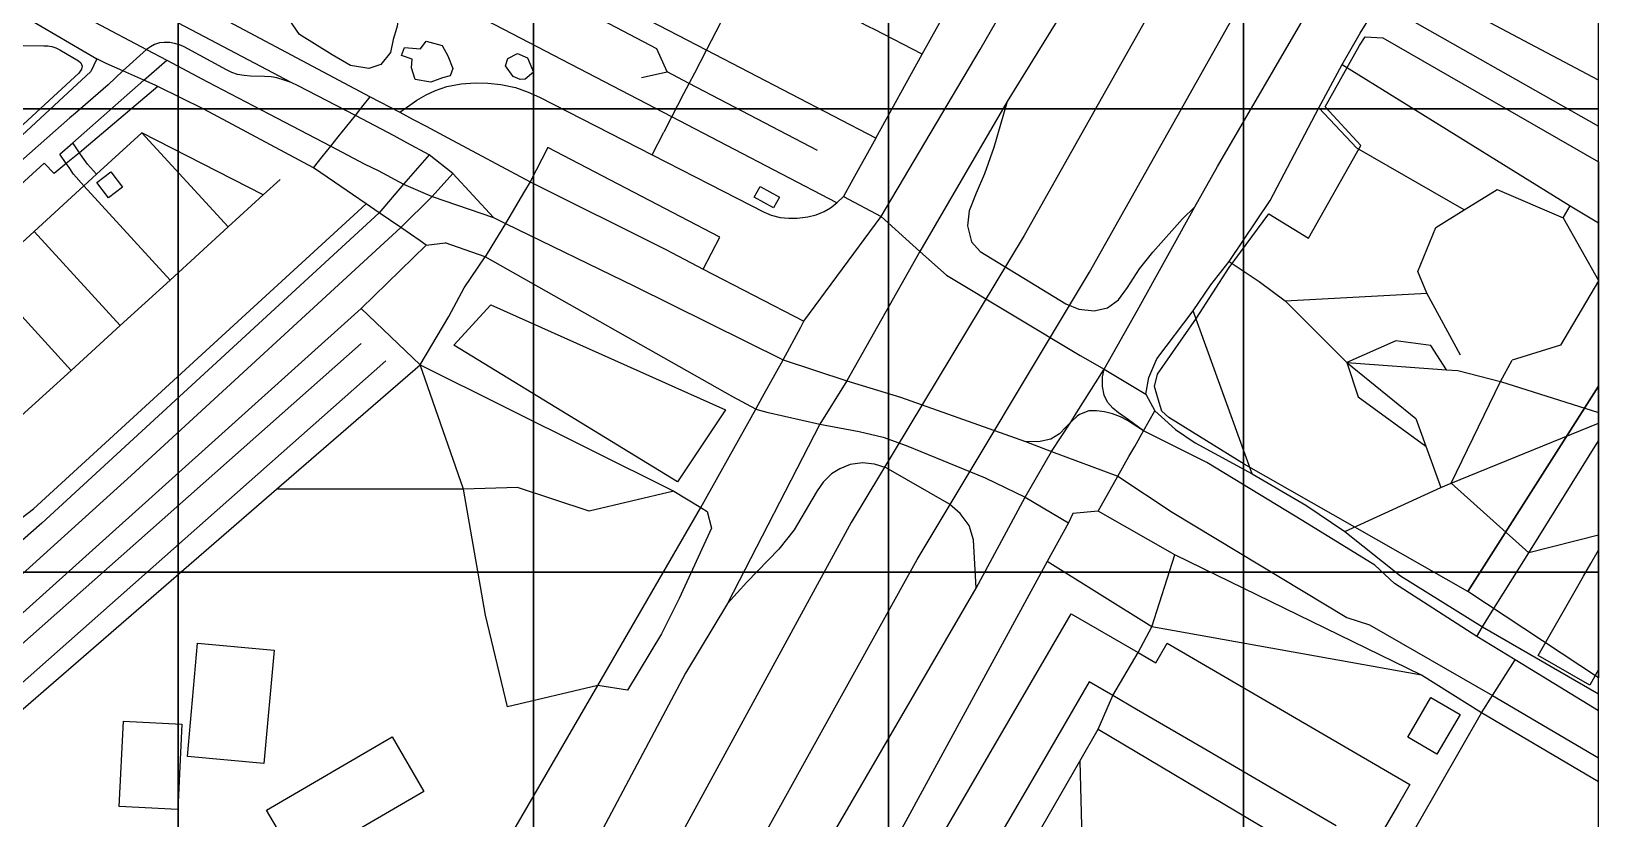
# Model space of a CAD drawing. Header units: metres. Extents: x -907 to 907, y -946 to 946.
# Drawn here: x 506.4 to 906.6, y -417.8 to -216.8 of the extents above; entities that cross this region are included whole.
import ezdxf

# ---------------------------------------------------------------- set-up
doc = ezdxf.new("R2010")
doc.units = ezdxf.units.M
for name, color, linetype in [('GREEN_ATLAS_BUILDING_OSM_LEVELS', 9, 'Continuous'), ('GREEN_ATLAS_TERRAIN_COP90', 3, 'Continuous'), ('OSM_BUILDING', 8, 'Continuous'), ('OSM_GREEN_EXISTING', 94, 'Continuous'), ('OSM_ROAD_LOCAL', 9, 'Continuous'), ('OSM_ROAD_MAJOR', 30, 'Continuous'), ('SITE_BORDER', 3, 'Continuous')]:
    doc.layers.add(name, color=color, linetype=linetype)

msp = doc.modelspace()

# ---------------------------------------------------------------- linework, layer by layer
at = {"layer": 'GREEN_ATLAS_BUILDING_OSM_LEVELS'}
for points, elevation in [([(691.003, -259.063), (692.528, -256.324), (697.43, -259.052), (695.911, -261.79)], 10.104), ([(904.301, -383.674), (891.109, -376.082), (900.956, -358.972), (902.751, -355.855), (904.601, -352.638), (906.59, -349.181), (906.59, -379.697)], 15.45), ([(871.201, -391.21), (865.299, -401.285), (857.878, -396.943), (863.78, -386.869)], 13.631), ([(574.615, -429.504), (566.5, -415.567), (598.537, -396.91), (606.652, -410.847)], 13.943)]:
    msp.add_lwpolyline(points, close=True, dxfattribs=dict(at, elevation=elevation))
at = {"layer": 'GREEN_ATLAS_BUILDING_OSM_LEVELS', "elevation": 11.816}
for points in [[(693.497, -500.003), (771.883, -365.428), (789.002, -375.347), (793.491, -377.963), (796.411, -372.943), (858.384, -409.043), (855.458, -414.064), (849.031, -425.096)], [(839.602, -419.608), (822.608, -409.7), (805.608, -399.804), (788.614, -389.897), (782.518, -386.345), (776.51, -382.85), (770.007, -394.015), (761.523, -408.587), (753.032, -423.159)]]:
    msp.add_lwpolyline(points, dxfattribs=at)
at = {"layer": 'GREEN_ATLAS_TERRAIN_COP90'}
for points in [[(453.295, -236.554, 10), (543.954, -236.554, 10), (543.954, -118.277, 12), (453.295, -118.277, 11)], [(543.954, -236.554, 10), (634.613, -236.554, 10), (634.613, -118.277, 10), (543.954, -118.277, 12)], [(634.613, -236.554, 10), (725.272, -236.554, 9), (725.272, -118.277, 9), (634.613, -118.277, 10)], [(725.272, -236.554, 9), (815.931, -236.554, 9), (815.931, -118.277, 9), (725.272, -118.277, 9)], [(815.931, -236.554, 9), (906.59, -236.554, 13), (906.59, -118.277, 7), (815.931, -118.277, 9)], [(453.295, -354.831, 10), (543.954, -354.831, 10), (543.954, -236.554, 10), (453.295, -236.554, 10)], [(543.954, -354.831, 10), (634.613, -354.831, 14), (634.613, -236.554, 10), (543.954, -236.554, 10)], [(634.613, -354.831, 14), (725.272, -354.831, 13), (725.272, -236.554, 9), (634.613, -236.554, 10)], [(725.272, -354.831, 13), (815.931, -354.831, 10), (815.931, -236.554, 9), (725.272, -236.554, 9)], [(815.931, -354.831, 10), (906.59, -354.831, 16), (906.59, -236.554, 13), (815.931, -236.554, 9)], [(453.295, -473.108, 13), (543.954, -473.108, 17), (543.954, -354.831, 10), (453.295, -354.831, 10)], [(543.954, -473.108, 17), (634.613, -473.108, 15), (634.613, -354.831, 14), (543.954, -354.831, 10)], [(634.613, -473.108, 15), (725.272, -473.108, 9), (725.272, -354.831, 13), (634.613, -354.831, 14)], [(725.272, -473.108, 9), (815.931, -473.108, 15), (815.931, -354.831, 10), (725.272, -354.831, 13)], [(815.931, -473.108, 15), (906.59, -473.108, 14), (906.59, -354.831, 16), (815.931, -354.831, 10)]]:
    msp.add_3dface(points, dxfattribs=at)
at = {"layer": 'OSM_BUILDING', "elevation": 10}
msp.add_lwpolyline([(523.14, -255.345), (526.766, -252.595), (529.736, -256.491), (526.11, -259.252)], close=True, dxfattribs=at)
at = {"layer": 'OSM_GREEN_EXISTING'}
for points in [[(571.477, -212.654), (572.902, -210.138), (573.108, -207.366), (574.284, -204.772), (578.473, -203.77), (581.287, -202.757), (584.138, -201.121), (587.195, -201.165), (592.228, -201.922), (596.336, -203.303), (598.18, -206.409), (599.106, -209.258), (600.487, -211.73), (599.775, -215.759), (598.849, -218.854), (598.099, -222.171), (595.704, -225.233), (592.603, -226.201), (587.952, -225.444), (583.212, -222.761), (574.909, -217.518)], [(604.47, -229.006), (603.507, -226.034), (603.67, -223.886), (600.95, -222.884), (601.744, -220.869), (605.808, -221.203), (607.278, -219.277), (611.348, -220.324), (612.73, -223.006), (614.03, -226.235), (613.399, -228.127), (611.429, -228.628), (608.409, -229.763)], [(816.049, -327.213), (796.824, -315.301), (795.042, -313.687), (794.366, -311.539), (793.172, -307.442), (793.966, -304.27), (803.914, -289.976), (812.267, -277.063), (822.377, -263.36), (832.543, -269.538), (845.842, -245.86), (836.776, -236.042), (845.567, -220.357), (846.986, -218.175), (851.463, -218.442), (906.59, -250.043), (906.59, -307.36), (873.196, -359.729)], [(500.25, -221.971), (501.182, -221.27), (502.138, -220.791), (503.207, -220.513), (504.539, -220.368), (509.597, -220.435), (510.635, -220.457), (511.679, -220.591), (512.723, -220.936), (513.692, -221.459), (518.432, -224.275), (519.094, -224.799), (519.42, -225.633), (519.245, -226.424), (518.588, -227.459), (454.364, -286.525), (443.078, -274.247)], [(627.529, -225.522), (628.117, -223.641), (630.586, -222.383), (633.143, -223.552), (634.657, -227.203), (632.518, -228.962), (631.218, -229.051), (629.417, -228.249)], [(671.414, -331.799), (614.336, -296.878), (623.784, -286.536), (683.637, -313.398)], [(873.196, -359.729), (906.59, -307.36), (906.59, -381.779)], [(565.806, -403.689), (546.261, -401.919), (548.868, -372.998), (568.413, -374.757)], [(544.892, -393.615), (543.81, -415.389), (528.886, -414.654), (529.967, -392.869)]]:
    msp.add_lwpolyline(points, close=True, dxfattribs=at)
for points in [[(479.88, -633.553), (360.448, -500.337), (590.634, -296.488)], [(486.82, -625.27), (373.409, -498.734), (596.905, -300.908)]]:
    msp.add_lwpolyline(points, dxfattribs=at)
at = {"layer": 'OSM_ROAD_LOCAL'}
for points in [[(723.421, -264.039), (748.705, -221.381), (783.243, -161.402), (788.445, -157.105), (792.972, -148.122), (819.97, -99.709), (834.838, -73.515), (846.686, -52.042), (847.593, -50.038), (847.743, -48.135), (847.355, -46.465), (846.673, -45.429), (842.322, -42.301), (840.684, -41.11), (840.327, -40.888), (839.621, -40.331), (835.651, -37.281)], [(722.039, -243.99), (733.906, -222.583), (747.299, -198.427), (771.214, -155.291), (785.382, -129.743), (798.399, -104.885)], [(733.906, -222.583), (721.689, -216.283), (720.276, -215.559), (704.758, -207.555), (689.971, -199.941), (675.297, -192.393), (660.935, -185.002), (646.08, -177.354), (631.655, -169.929), (617.037, -162.415), (602.594, -154.99), (587.739, -147.443), (565.931, -136.7)], [(722.039, -243.99), (678.829, -221.559), (620.633, -191.347), (549.199, -154.278)], [(712.098, -260.543), (669.945, -238.613), (534.544, -168.104), (530.23, -165.855)], [(678.829, -221.559), (689.971, -199.941), (696.317, -187.618), (702.688, -175.25)], [(517.85, -193.473), (592.953, -233.459), (600.481, -237.389)], [(662.254, -228.539), (668.801, -227.125), (666.106, -221.181), (631.555, -203.002), (625.103, -204.427), (627.698, -210.36)], [(845.717, -217.218), (850.669, -209.258), (855.964, -200.175)], [(906.59, -229.187), (864.224, -206.72), (855.964, -200.175)], [(505.739, -213.522), (523.127, -223.741), (521.62, -227.014), (454.777, -288.863)], [(572.771, -229.841), (571.014, -229.185), (569.126, -228.65), (567.625, -228.361), (566, -228.261), (562.417, -228.216), (560.773, -228.049), (559.103, -227.726), (557.64, -227.259), (556.271, -226.591), (545.473, -220.735), (544.266, -220.212), (542.985, -219.811), (541.809, -219.589), (540.365, -219.567), (539.139, -219.722), (537.858, -220.112), (536.82, -220.68), (535.851, -221.426)], [(790.978, -309.368), (791.778, -305.093), (793.791, -300.34), (803.038, -288.117), (807.609, -281.471), (812.229, -275.527), (822.746, -259.964), (835.175, -236.253), (841.109, -225.255), (845.717, -217.218)], [(535.851, -221.426), (529.773, -226.858), (526.066, -230.387), (517.681, -237.6), (516.287, -238.869)], [(538.727, -230.81), (538.014, -230.498), (535.15, -229.229), (529.773, -226.858), (525.547, -224.988), (523.127, -223.741)], [(669.194, -240.06), (669.945, -238.613), (673.065, -232.624), (674.409, -230.042), (675.797, -227.381), (678.829, -221.559)], [(519.857, -256.18), (517.2, -253.185), (515.881, -251.27), (515.337, -250.491), (513.711, -248.142), (516.994, -245.248), (535.15, -229.229), (540.984, -224.12)], [(707.165, -247.152), (674.409, -230.042), (668.801, -227.125)], [(841.109, -225.255), (899.337, -261.289), (906.59, -265.602)], [(578.448, -251.593), (550.487, -236.61), (538.727, -230.81), (521.064, -245.827), (518.719, -247.742), (515.337, -250.491), (512.223, -253.018), (509.685, -250.447), (474.528, -282.473), (471.739, -285.011), (467.919, -288.496), (460.698, -295.097), (400.744, -349.821), (399.143, -349.332), (396.223, -348.452), (393.329, -347.573), (390.521, -346.716)], [(600.481, -237.389), (603.038, -235.619), (604.827, -234.35), (607.215, -232.981), (609.61, -231.812), (612.486, -230.854), (616.137, -230.175), (619.72, -229.908), (622.965, -230.008), (626.31, -230.342), (630.042, -231.11), (633.312, -232.257), (636.157, -233.571)], [(578.448, -251.593), (580.68, -248.799), (582.881, -246.049), (584.757, -243.712), (586.97, -240.94), (589.152, -238.213), (591.153, -235.708), (592.953, -233.459)], [(636.157, -233.571), (664.912, -248.287), (679.536, -255.768)], [(516.287, -238.869), (472.102, -277.776), (456.884, -291.178)], [(600.481, -237.389), (602.226, -238.324), (603.939, -239.226), (607.278, -240.996), (612.805, -243.934)], [(669.194, -240.06), (667.944, -242.454)], [(872.264, -262.358), (844.892, -246.606), (835.175, -236.253)], [(523.083, -253.23), (534.682, -242.632)], [(565.631, -258.484), (534.682, -242.632)], [(534.682, -242.632), (556.665, -266.677)], [(612.805, -243.934), (633.75, -255.144), (668.45, -272.488), (677.998, -277.442), (703.695, -290.755)], [(664.912, -248.287), (667.944, -242.454)], [(722.039, -243.99), (715.743, -255.334), (713.767, -258.907)], [(523.083, -253.23), (520.776, -250.703), (519.507, -248.877), (518.719, -247.742), (516.994, -245.248)], [(638.32, -246.406), (633.75, -255.144)], [(682.243, -269.282), (638.32, -246.406)], [(430.042, -386.802), (434.244, -391.544), (435.594, -393.069), (437.958, -395.741), (440.084, -396.108), (441.222, -396.297), (490.221, -351.413), (506.952, -338.634), (588.802, -263.649), (591.903, -260.81), (588.458, -258.439), (585.432, -256.369), (583.825, -255.267), (578.448, -251.593)], [(481.881, -290.911), (494.629, -279.245), (507.127, -267.824), (519.857, -256.18), (523.083, -253.23)], [(498.687, -319.687), (503.87, -314.956), (516.619, -303.301), (529.117, -291.869), (541.847, -280.236), (556.665, -266.677), (565.631, -258.484), (569.945, -254.543)], [(633.75, -255.144), (632.356, -257.527), (627.529, -265.775), (623.978, -271.553), (622.258, -274.347)], [(679.536, -255.768), (693.491, -262.903), (695.317, -263.66), (697.636, -264.272), (699.812, -264.473), (701.957, -264.462), (704.689, -264.15), (706.821, -263.605), (708.834, -262.714), (710.491, -261.768), (712.098, -260.543), (713.767, -258.907)], [(519.857, -256.18), (541.847, -280.236)], [(713.767, -258.907), (723.421, -264.039)], [(871.308, -299.427), (862.754, -283.586), (860.41, -278.043), (865.018, -266.811), (872.264, -262.358), (880.699, -257.17), (897.555, -264.384), (906.59, -280.36)], [(607.271, -271.308), (605.721, -270.25), (600.731, -266.833), (595.254, -263.092), (591.903, -260.81)], [(703.695, -290.755), (723.421, -264.039)], [(723.421, -264.039), (733.281, -272.944), (740.084, -279.033)], [(897.555, -264.384), (899.337, -261.289)], [(507.127, -267.824), (529.117, -291.869)], [(354.927, -508.808), (353.401, -506.648), (353.607, -500.158), (356.158, -497.175), (368.651, -487.09), (590.659, -287.538), (607.271, -271.308), (612.061, -270.707)], [(691.378, -313.186), (685.532, -310.092), (622.258, -274.347), (612.061, -270.707)], [(677.998, -277.442), (682.243, -269.282)], [(360.366, -515.331), (378.879, -498.433), (569.038, -333.68), (605.739, -301.898), (613.055, -289.542), (616.919, -282.217), (622.258, -274.347)], [(812.229, -275.527), (819.907, -280.648), (826.572, -285.557), (842.297, -301.275), (859.903, -315.613), (862.467, -322.637), (866.312, -333.201)], [(494.629, -279.245), (516.619, -303.301)], [(740.084, -279.033), (774.19, -299.527)], [(826.572, -285.557), (862.754, -283.586)], [(906.59, -280.423), (896.88, -296.911), (884.475, -300.685)], [(590.659, -287.538), (605.739, -301.898), (670.482, -334.181), (677.398, -338.344)], [(691.378, -313.186), (693.122, -310.092), (698.362, -300.596), (702.888, -292.247), (703.695, -290.755)], [(818.15, -329.739), (803.038, -288.117)], [(867.769, -303.156), (863.761, -297), (854.789, -295.742), (842.297, -301.275)], [(774.19, -299.527), (780.317, -302.978), (790.978, -309.368)], [(667.319, -370.583), (658.622, -384.921), (651.031, -383.785), (627.985, -389.24), (622.427, -365.785), (616.75, -333.636), (605.739, -301.898)], [(842.297, -301.275), (845.229, -310.08), (862.467, -322.637)], [(842.297, -301.275), (867.769, -303.156), (870.639, -303.368), (881.543, -306.117), (906.59, -314.103)], [(888.783, -349.888), (868.957, -332.133), (881.543, -306.117), (884.475, -300.685)], [(790.978, -309.368), (793.316, -313.665), (795.798, -315.902), (798.518, -318.429), (803.589, -321.847), (818.15, -329.739), (831.818, -337.699), (841.815, -344.411), (856.039, -355.799), (876.941, -368.79), (906.59, -385.862)], [(509.553, -625.515), (552.032, -554.382), (651.031, -383.785), (677.398, -338.344), (691.378, -313.186)], [(691.378, -313.186), (694.173, -313.999), (707.771, -317.071), (717.756, -318.908)], [(778.767, -339.224), (783.819, -330.341), (786.676, -325.32), (788.164, -322.704), (790.415, -318.763), (793.316, -313.665)], [(717.756, -318.908), (723.921, -320.4), (729.798, -322.526), (749.987, -330.73), (755.089, -333.246)], [(841.815, -344.411), (866.312, -333.201), (868.957, -332.133), (906.59, -316.829)], [(875.478, -371.251), (876.941, -368.79), (878.123, -366.82), (888.783, -349.888), (906.59, -321.327)], [(670.482, -334.181), (648.849, -339.257), (630.574, -333.224), (616.75, -333.636), (593.228, -333.658), (569.038, -333.68)], [(755.089, -333.246), (760.185, -335.706), (771.201, -342.218)], [(677.398, -338.344), (679.011, -339.324), (680.105, -343.554), (671.789, -361.566), (667.319, -370.583)], [(778.767, -339.224), (772.321, -339.847), (771.201, -342.218), (765.756, -352.137), (687.307, -496.273)], [(906.59, -408.322), (876.71, -390.754), (861.348, -381.113), (798.362, -350.423), (778.767, -339.224)], [(906.59, -345.416), (888.783, -349.888)], [(861.348, -381.113), (792.547, -368.757), (765.756, -352.137)], [(789.002, -375.347), (792.547, -368.757), (798.362, -350.423)], [(782.518, -386.345), (789.002, -375.347)], [(879.461, -386.334), (885.288, -377.195)], [(711.767, -510.879), (715.643, -504.522), (748.555, -447.404), (774.09, -403.088), (778.767, -394.917), (820.564, -419.752), (844.954, -434.369), (849.831, -437.519), (876.71, -390.754), (879.461, -386.334)], [(778.767, -394.917), (782.518, -386.345)], [(774.09, -403.088), (775.628, -462.566), (761.373, -487.301), (760.266, -533.61)]]:
    msp.add_lwpolyline(points, dxfattribs=at)
at = {"layer": 'OSM_ROAD_MAJOR'}
for points in [[(884.769, -15.351), (865.737, -44.862), (830.167, -106.844), (774.265, -204.249), (755.558, -234.65), (733.281, -272.944), (714.636, -305.95)], [(877.823, -59.589), (759.916, -268.848)], [(776.56, -278.221), (894.216, -69.285)], [(572.771, -229.841), (561.954, -224.131), (514.574, -199.128)], [(496.686, -200.898), (509.428, -207.366), (535.851, -221.426)], [(788.864, -287.972), (803.489, -261.556), (809.316, -251.281), (838.083, -201.8)], [(838.083, -201.8), (850.669, -209.258), (906.59, -240.945)], [(535.851, -221.426), (540.984, -224.12), (551.438, -229.619), (567.069, -237.801), (582.881, -246.049), (591.54, -250.625), (594.985, -252.317), (601.425, -255.768)], [(574.521, -230.699), (572.771, -229.841)], [(608.022, -248.265), (602.332, -245.192), (599.074, -243.433), (589.152, -238.213), (574.521, -230.699)], [(755.558, -234.65), (752.163, -246.439), (749.812, -253.152), (747.674, -258.094), (745.911, -262.58), (745.417, -266.376), (746.455, -270.506), (748.687, -273), (770.564, -286.358), (773.877, -287.65), (777.816, -288.073), (781.149, -287.382), (784.025, -285.267), (786.326, -282.117), (789.346, -277.419), (792.741, -273.111), (800.331, -264.595), (803.489, -261.556)], [(608.022, -248.265), (601.425, -255.768)], [(614.03, -253.074), (608.022, -248.265)], [(601.425, -255.768), (595.254, -263.092), (509.128, -342.319)], [(601.425, -255.768), (608.728, -258.929)], [(608.728, -258.929), (614.03, -253.074)], [(624.396, -264.239), (614.03, -253.074)], [(531.906, -330.118), (600.731, -266.833), (608.728, -258.929)], [(608.728, -258.929), (624.396, -264.239)], [(624.396, -264.239), (627.529, -265.775), (660.441, -281.794)], [(759.916, -268.848), (715.724, -342.107)], [(732.562, -351.636), (776.56, -278.221)], [(660.441, -281.794), (698.362, -300.596), (714.636, -305.95)], [(771.858, -316.57), (773.265, -314.166), (780.317, -302.978), (788.864, -287.972)], [(790.415, -318.763), (786.57, -315.902), (784.037, -314.144), (782.531, -312.986), (781.149, -311.461), (780.311, -309.602), (779.948, -307.42), (779.942, -304.96), (780.317, -302.978)], [(714.636, -305.95), (707.771, -317.071), (684.181, -362.868), (673.459, -380.646), (640.009, -443.586), (568.463, -562.586), (532.606, -626.729)], [(714.636, -305.95), (728.36, -310.136), (760.247, -321.446)], [(790.415, -318.763), (786.282, -316.081), (784.5, -315.19), (782.468, -314.411), (780.455, -313.921), (778.41, -313.643), (776.41, -313.62), (774.084, -314.589), (773.433, -314.99), (771.858, -316.57)], [(771.858, -316.57), (770.557, -317.839), (768.944, -319.498), (766.693, -320.834), (763.592, -321.569), (760.247, -321.446)], [(766.881, -324.029), (771.858, -316.57)], [(831.074, -341.751), (806.521, -326.845), (790.415, -318.763)], [(747.618, -358.883), (760.185, -335.706), (766.881, -324.029)], [(760.247, -321.446), (766.881, -324.029)], [(766.881, -324.029), (783.819, -330.341), (797.693, -339.524), (842.291, -366.43), (848.055, -368.312)], [(747.618, -358.883), (746.955, -346.56), (745.904, -342.875), (743.56, -339.814), (740.815, -337.443), (724.646, -328.226), (721.695, -327.213), (718.613, -326.945), (715.512, -327.357), (712.842, -328.426), (710.71, -329.751), (708.572, -331.866), (707.04, -334.092), (705.733, -336.374), (701.169, -344.044), (697.311, -348.998), (689.096, -357.38), (684.181, -362.868)], [(440.309, -411.971), (450.3, -403.956), (531.906, -330.118)], [(509.128, -342.319), (435.619, -406.917)], [(715.724, -342.107), (655.308, -452.97), (611.204, -526.129)], [(854.476, -357.725), (849.418, -353.028), (831.074, -341.751)], [(625.778, -533.643), (671.158, -462.288), (732.562, -351.636)], [(707.946, -427.2), (747.618, -358.883)], [(906.59, -390.257), (885.288, -377.195), (875.478, -371.251), (854.476, -357.725)], [(848.055, -368.312), (879.461, -386.334), (906.59, -402.27)]]:
    msp.add_lwpolyline(points, dxfattribs=at)
at = {"layer": 'SITE_BORDER'}
msp.add_lwpolyline([(-906.59, -946.216), (906.59, -946.216), (906.59, 946.216), (-906.59, 946.216)], close=True, dxfattribs=at)

doc.saveas('drawing.dxf')
